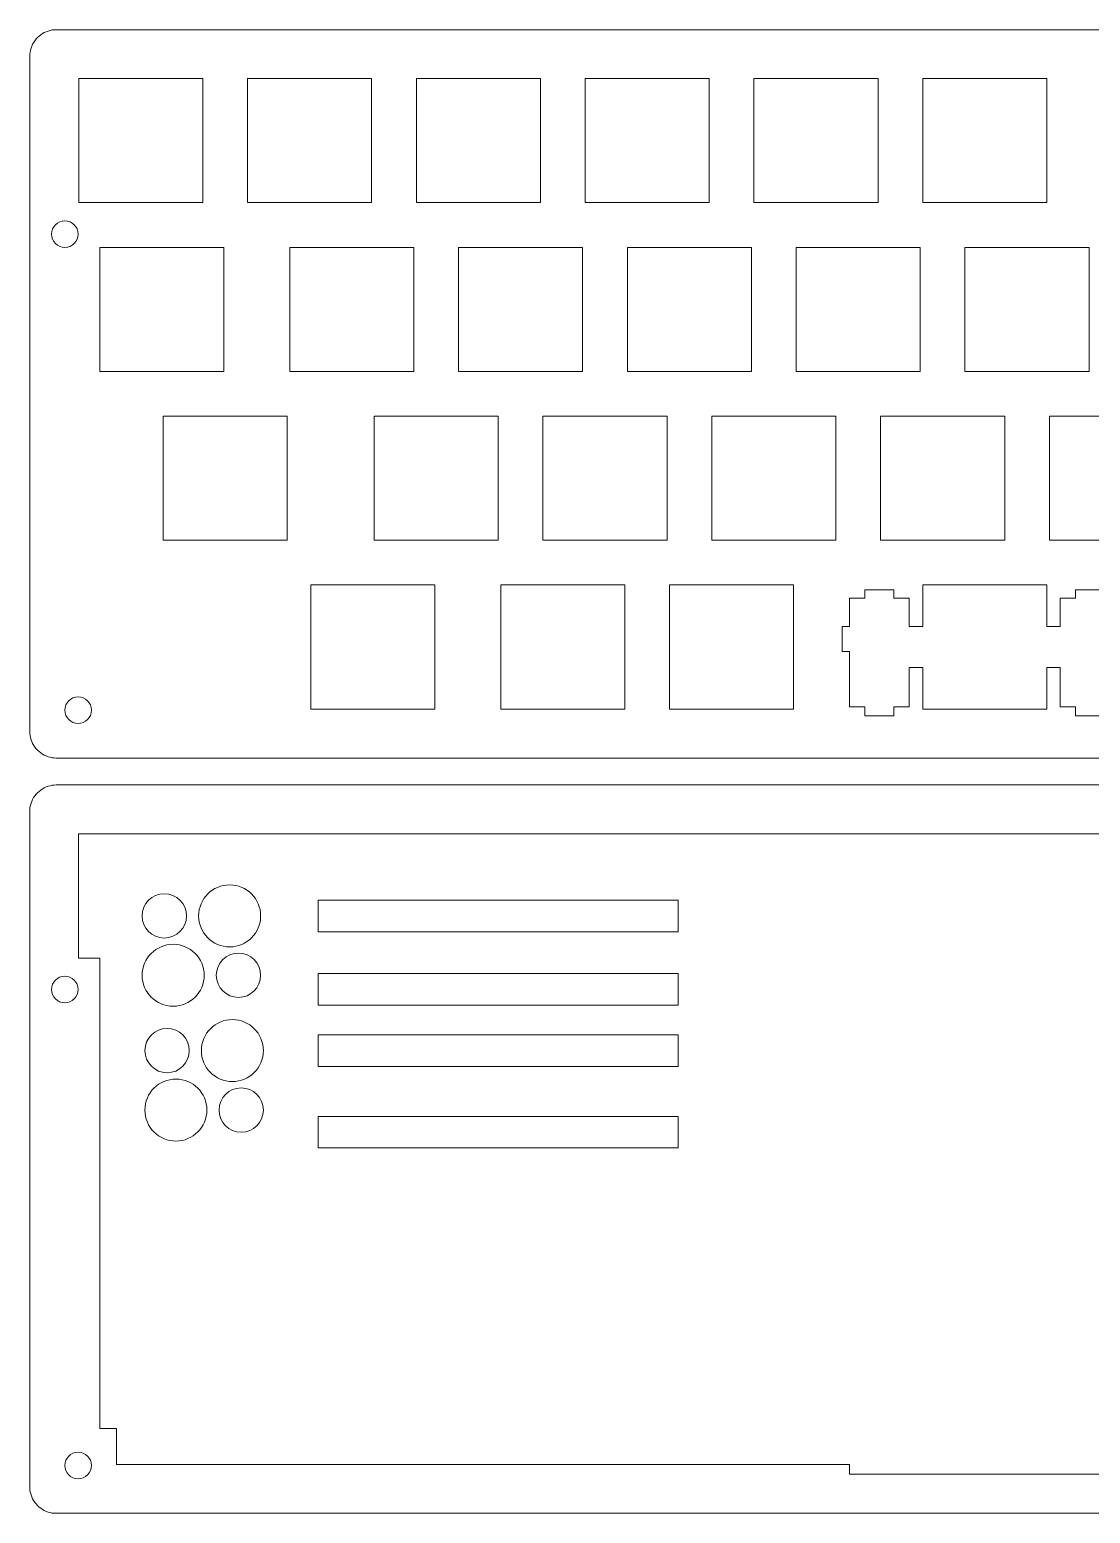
# Model space of a CAD drawing. Header units: inches. Extents: x 3 to 411, y -340 to -2.
# Drawn here: x 2.5 to 122.2, y -169.1 to -1.7 of the extents above; entities that cross this region are included whole.
import ezdxf

# ---------------------------------------------------------------- set-up
doc = ezdxf.new("R2010")
doc.units = ezdxf.units.IN
doc.header["$MEASUREMENT"] = 0
doc.layers.add('Layer 1', color=7, linetype='Continuous')

# ---------------------------------------------------------------- blocks, each defined once
blk = doc.blocks.new('block 127')
at = {"layer": 'Layer 1', "color": 4, "lineweight": 9, "true_color": 0x00ffff}
blk.add_lwpolyline([(238.88, -83.89), (5.51, -83.89)], dxfattribs=at)
blk = doc.blocks.new('block 128')
at = {"layer": 'Layer 1', "color": 4, "lineweight": 9, "true_color": 0x00ffff}
blk.add_lwpolyline([(5.51, -83.89), (5.28, -83.88)], dxfattribs=at)
blk = doc.blocks.new('block 129')
at = {"layer": 'Layer 1', "color": 4, "lineweight": 9, "true_color": 0x00ffff}
blk.add_lwpolyline([(5.28, -83.88), (5.04, -83.85)], dxfattribs=at)
blk = doc.blocks.new('block 130')
at = {"layer": 'Layer 1', "color": 4, "lineweight": 9, "true_color": 0x00ffff}
blk.add_lwpolyline([(5.04, -83.85), (4.81, -83.81)], dxfattribs=at)
blk = doc.blocks.new('block 131')
at = {"layer": 'Layer 1', "color": 4, "lineweight": 9, "true_color": 0x00ffff}
blk.add_lwpolyline([(4.81, -83.81), (4.59, -83.74)], dxfattribs=at)
blk = doc.blocks.new('block 132')
at = {"layer": 'Layer 1', "color": 4, "lineweight": 9, "true_color": 0x00ffff}
blk.add_lwpolyline([(4.59, -83.74), (4.37, -83.66)], dxfattribs=at)
blk = doc.blocks.new('block 133')
at = {"layer": 'Layer 1', "color": 4, "lineweight": 9, "true_color": 0x00ffff}
blk.add_lwpolyline([(4.37, -83.66), (4.15, -83.56)], dxfattribs=at)
blk = doc.blocks.new('block 134')
at = {"layer": 'Layer 1', "color": 4, "lineweight": 9, "true_color": 0x00ffff}
blk.add_lwpolyline([(4.15, -83.56), (3.95, -83.45)], dxfattribs=at)
blk = doc.blocks.new('block 135')
at = {"layer": 'Layer 1', "color": 4, "lineweight": 9, "true_color": 0x00ffff}
blk.add_lwpolyline([(3.95, -83.45), (3.75, -83.32)], dxfattribs=at)
blk = doc.blocks.new('block 136')
at = {"layer": 'Layer 1', "color": 4, "lineweight": 9, "true_color": 0x00ffff}
blk.add_lwpolyline([(3.75, -83.32), (3.56, -83.17)], dxfattribs=at)
blk = doc.blocks.new('block 137')
at = {"layer": 'Layer 1', "color": 4, "lineweight": 9, "true_color": 0x00ffff}
blk.add_lwpolyline([(3.56, -83.17), (3.39, -83.01)], dxfattribs=at)
blk = doc.blocks.new('block 138')
at = {"layer": 'Layer 1', "color": 4, "lineweight": 9, "true_color": 0x00ffff}
blk.add_lwpolyline([(3.39, -83.01), (3.23, -82.84)], dxfattribs=at)
blk = doc.blocks.new('block 139')
at = {"layer": 'Layer 1', "color": 4, "lineweight": 9, "true_color": 0x00ffff}
blk.add_lwpolyline([(3.23, -82.84), (3.09, -82.65)], dxfattribs=at)
blk = doc.blocks.new('block 140')
at = {"layer": 'Layer 1', "color": 4, "lineweight": 9, "true_color": 0x00ffff}
blk.add_lwpolyline([(3.09, -82.65), (2.96, -82.46)], dxfattribs=at)
blk = doc.blocks.new('block 141')
at = {"layer": 'Layer 1', "color": 4, "lineweight": 9, "true_color": 0x00ffff}
blk.add_lwpolyline([(2.96, -82.46), (2.84, -82.25)], dxfattribs=at)
blk = doc.blocks.new('block 142')
at = {"layer": 'Layer 1', "color": 4, "lineweight": 9, "true_color": 0x00ffff}
blk.add_lwpolyline([(2.84, -82.25), (2.74, -82.04)], dxfattribs=at)
blk = doc.blocks.new('block 143')
at = {"layer": 'Layer 1', "color": 4, "lineweight": 9, "true_color": 0x00ffff}
blk.add_lwpolyline([(2.74, -82.04), (2.66, -81.82)], dxfattribs=at)
blk = doc.blocks.new('block 144')
at = {"layer": 'Layer 1', "color": 4, "lineweight": 9, "true_color": 0x00ffff}
blk.add_lwpolyline([(2.66, -81.82), (2.6, -81.59)], dxfattribs=at)
blk = doc.blocks.new('block 145')
at = {"layer": 'Layer 1', "color": 4, "lineweight": 9, "true_color": 0x00ffff}
blk.add_lwpolyline([(2.6, -81.59), (2.55, -81.36)], dxfattribs=at)
blk = doc.blocks.new('block 146')
at = {"layer": 'Layer 1', "color": 4, "lineweight": 9, "true_color": 0x00ffff}
blk.add_lwpolyline([(2.55, -81.36), (2.52, -81.12)], dxfattribs=at)
blk = doc.blocks.new('block 147')
at = {"layer": 'Layer 1', "color": 4, "lineweight": 9, "true_color": 0x00ffff}
blk.add_lwpolyline([(2.52, -81.12), (2.51, -80.89)], dxfattribs=at)
blk = doc.blocks.new('block 148')
at = {"layer": 'Layer 1', "color": 4, "lineweight": 9, "true_color": 0x00ffff}
blk.add_lwpolyline([(2.51, -80.89), (2.51, -4.69)], dxfattribs=at)
blk = doc.blocks.new('block 149')
at = {"layer": 'Layer 1', "color": 4, "lineweight": 9, "true_color": 0x00ffff}
blk.add_lwpolyline([(2.51, -4.69), (2.52, -4.45)], dxfattribs=at)
blk = doc.blocks.new('block 150')
at = {"layer": 'Layer 1', "color": 4, "lineweight": 9, "true_color": 0x00ffff}
blk.add_lwpolyline([(2.52, -4.45), (2.55, -4.22)], dxfattribs=at)
blk = doc.blocks.new('block 151')
at = {"layer": 'Layer 1', "color": 4, "lineweight": 9, "true_color": 0x00ffff}
blk.add_lwpolyline([(2.55, -4.22), (2.6, -3.99)], dxfattribs=at)
blk = doc.blocks.new('block 152')
at = {"layer": 'Layer 1', "color": 4, "lineweight": 9, "true_color": 0x00ffff}
blk.add_lwpolyline([(2.6, -3.99), (2.66, -3.76)], dxfattribs=at)
blk = doc.blocks.new('block 153')
at = {"layer": 'Layer 1', "color": 4, "lineweight": 9, "true_color": 0x00ffff}
blk.add_lwpolyline([(2.66, -3.76), (2.74, -3.54)], dxfattribs=at)
blk = doc.blocks.new('block 154')
at = {"layer": 'Layer 1', "color": 4, "lineweight": 9, "true_color": 0x00ffff}
blk.add_lwpolyline([(2.74, -3.54), (2.84, -3.33)], dxfattribs=at)
blk = doc.blocks.new('block 155')
at = {"layer": 'Layer 1', "color": 4, "lineweight": 9, "true_color": 0x00ffff}
blk.add_lwpolyline([(2.84, -3.33), (2.96, -3.12)], dxfattribs=at)
blk = doc.blocks.new('block 156')
at = {"layer": 'Layer 1', "color": 4, "lineweight": 9, "true_color": 0x00ffff}
blk.add_lwpolyline([(2.96, -3.12), (3.09, -2.93)], dxfattribs=at)
blk = doc.blocks.new('block 157')
at = {"layer": 'Layer 1', "color": 4, "lineweight": 9, "true_color": 0x00ffff}
blk.add_lwpolyline([(3.09, -2.93), (3.23, -2.74)], dxfattribs=at)
blk = doc.blocks.new('block 158')
at = {"layer": 'Layer 1', "color": 4, "lineweight": 9, "true_color": 0x00ffff}
blk.add_lwpolyline([(3.23, -2.74), (3.39, -2.57)], dxfattribs=at)
blk = doc.blocks.new('block 159')
at = {"layer": 'Layer 1', "color": 4, "lineweight": 9, "true_color": 0x00ffff}
blk.add_lwpolyline([(3.39, -2.57), (3.56, -2.41)], dxfattribs=at)
blk = doc.blocks.new('block 160')
at = {"layer": 'Layer 1', "color": 4, "lineweight": 9, "true_color": 0x00ffff}
blk.add_lwpolyline([(3.56, -2.41), (3.75, -2.26)], dxfattribs=at)
blk = doc.blocks.new('block 161')
at = {"layer": 'Layer 1', "color": 4, "lineweight": 9, "true_color": 0x00ffff}
blk.add_lwpolyline([(3.75, -2.26), (3.95, -2.13)], dxfattribs=at)
blk = doc.blocks.new('block 162')
at = {"layer": 'Layer 1', "color": 4, "lineweight": 9, "true_color": 0x00ffff}
blk.add_lwpolyline([(3.95, -2.13), (4.15, -2.01)], dxfattribs=at)
blk = doc.blocks.new('block 163')
at = {"layer": 'Layer 1', "color": 4, "lineweight": 9, "true_color": 0x00ffff}
blk.add_lwpolyline([(4.15, -2.01), (4.37, -1.92)], dxfattribs=at)
blk = doc.blocks.new('block 164')
at = {"layer": 'Layer 1', "color": 4, "lineweight": 9, "true_color": 0x00ffff}
blk.add_lwpolyline([(4.37, -1.92), (4.59, -1.84)], dxfattribs=at)
blk = doc.blocks.new('block 165')
at = {"layer": 'Layer 1', "color": 4, "lineweight": 9, "true_color": 0x00ffff}
blk.add_lwpolyline([(4.59, -1.84), (4.81, -1.77)], dxfattribs=at)
blk = doc.blocks.new('block 166')
at = {"layer": 'Layer 1', "color": 4, "lineweight": 9, "true_color": 0x00ffff}
blk.add_lwpolyline([(4.81, -1.77), (5.04, -1.72)], dxfattribs=at)
blk = doc.blocks.new('block 167')
at = {"layer": 'Layer 1', "color": 4, "lineweight": 9, "true_color": 0x00ffff}
blk.add_lwpolyline([(5.04, -1.72), (5.28, -1.7)], dxfattribs=at)
blk = doc.blocks.new('block 168')
at = {"layer": 'Layer 1', "color": 4, "lineweight": 9, "true_color": 0x00ffff}
blk.add_lwpolyline([(5.28, -1.7), (5.51, -1.69)], dxfattribs=at)
blk = doc.blocks.new('block 169')
at = {"layer": 'Layer 1', "color": 4, "lineweight": 9, "true_color": 0x00ffff}
blk.add_lwpolyline([(5.51, -1.69), (238.88, -1.69)], dxfattribs=at)
blk = doc.blocks.new('block 170')
at = {"layer": 'Layer 1', "color": 5, "lineweight": 9, "true_color": 0x0000ff}
blk.add_lwpolyline([(103.29, -64.36), (103.29, -69.06)], dxfattribs=at)
blk = doc.blocks.new('block 171')
at = {"layer": 'Layer 1', "color": 5, "lineweight": 9, "true_color": 0x0000ff}
blk.add_lwpolyline([(103.29, -69.06), (101.76, -69.06)], dxfattribs=at)
blk = doc.blocks.new('block 172')
at = {"layer": 'Layer 1', "color": 5, "lineweight": 9, "true_color": 0x0000ff}
blk.add_lwpolyline([(101.76, -69.06), (101.76, -65.83)], dxfattribs=at)
blk = doc.blocks.new('block 173')
at = {"layer": 'Layer 1', "color": 5, "lineweight": 9, "true_color": 0x0000ff}
blk.add_lwpolyline([(101.76, -65.83), (100.04, -65.83)], dxfattribs=at)
blk = doc.blocks.new('block 174')
at = {"layer": 'Layer 1', "color": 5, "lineweight": 9, "true_color": 0x0000ff}
blk.add_lwpolyline([(100.04, -65.83), (100.04, -64.91)], dxfattribs=at)
blk = doc.blocks.new('block 175')
at = {"layer": 'Layer 1', "color": 5, "lineweight": 9, "true_color": 0x0000ff}
blk.add_lwpolyline([(100.04, -64.91), (96.74, -64.91)], dxfattribs=at)
blk = doc.blocks.new('block 176')
at = {"layer": 'Layer 1', "color": 5, "lineweight": 9, "true_color": 0x0000ff}
blk.add_lwpolyline([(96.74, -64.91), (96.74, -65.83)], dxfattribs=at)
blk = doc.blocks.new('block 177')
at = {"layer": 'Layer 1', "color": 5, "lineweight": 9, "true_color": 0x0000ff}
blk.add_lwpolyline([(96.74, -65.83), (95.01, -65.83)], dxfattribs=at)
blk = doc.blocks.new('block 178')
at = {"layer": 'Layer 1', "color": 5, "lineweight": 9, "true_color": 0x0000ff}
blk.add_lwpolyline([(95.01, -65.83), (95.01, -69.06)], dxfattribs=at)
blk = doc.blocks.new('block 179')
at = {"layer": 'Layer 1', "color": 5, "lineweight": 9, "true_color": 0x0000ff}
blk.add_lwpolyline([(95.01, -69.06), (94.19, -69.06)], dxfattribs=at)
blk = doc.blocks.new('block 180')
at = {"layer": 'Layer 1', "color": 5, "lineweight": 9, "true_color": 0x0000ff}
blk.add_lwpolyline([(94.19, -69.06), (94.19, -71.86)], dxfattribs=at)
blk = doc.blocks.new('block 181')
at = {"layer": 'Layer 1', "color": 5, "lineweight": 9, "true_color": 0x0000ff}
blk.add_lwpolyline([(94.19, -71.86), (95.01, -71.86)], dxfattribs=at)
blk = doc.blocks.new('block 182')
at = {"layer": 'Layer 1', "color": 5, "lineweight": 9, "true_color": 0x0000ff}
blk.add_lwpolyline([(95.01, -71.86), (95.01, -78.13)], dxfattribs=at)
blk = doc.blocks.new('block 183')
at = {"layer": 'Layer 1', "color": 5, "lineweight": 9, "true_color": 0x0000ff}
blk.add_lwpolyline([(95.01, -78.13), (96.74, -78.13)], dxfattribs=at)
blk = doc.blocks.new('block 184')
at = {"layer": 'Layer 1', "color": 5, "lineweight": 9, "true_color": 0x0000ff}
blk.add_lwpolyline([(96.74, -78.13), (96.74, -79.11)], dxfattribs=at)
blk = doc.blocks.new('block 185')
at = {"layer": 'Layer 1', "color": 5, "lineweight": 9, "true_color": 0x0000ff}
blk.add_lwpolyline([(96.74, -79.11), (100.04, -79.11)], dxfattribs=at)
blk = doc.blocks.new('block 186')
at = {"layer": 'Layer 1', "color": 5, "lineweight": 9, "true_color": 0x0000ff}
blk.add_lwpolyline([(100.04, -79.11), (100.04, -78.13)], dxfattribs=at)
blk = doc.blocks.new('block 187')
at = {"layer": 'Layer 1', "color": 5, "lineweight": 9, "true_color": 0x0000ff}
blk.add_lwpolyline([(100.04, -78.13), (101.76, -78.13)], dxfattribs=at)
blk = doc.blocks.new('block 188')
at = {"layer": 'Layer 1', "color": 5, "lineweight": 9, "true_color": 0x0000ff}
blk.add_lwpolyline([(101.76, -78.13), (101.76, -73.66)], dxfattribs=at)
blk = doc.blocks.new('block 189')
at = {"layer": 'Layer 1', "color": 5, "lineweight": 9, "true_color": 0x0000ff}
blk.add_lwpolyline([(101.76, -73.66), (103.29, -73.66)], dxfattribs=at)
blk = doc.blocks.new('block 190')
at = {"layer": 'Layer 1', "color": 5, "lineweight": 9, "true_color": 0x0000ff}
blk.add_lwpolyline([(103.29, -73.66), (103.29, -78.36)], dxfattribs=at)
blk = doc.blocks.new('block 191')
at = {"layer": 'Layer 1', "color": 5, "lineweight": 9, "true_color": 0x0000ff}
blk.add_lwpolyline([(103.29, -78.36), (117.29, -78.36)], dxfattribs=at)
blk = doc.blocks.new('block 192')
at = {"layer": 'Layer 1', "color": 5, "lineweight": 9, "true_color": 0x0000ff}
blk.add_lwpolyline([(117.29, -78.36), (117.29, -73.66)], dxfattribs=at)
blk = doc.blocks.new('block 193')
at = {"layer": 'Layer 1', "color": 5, "lineweight": 9, "true_color": 0x0000ff}
blk.add_lwpolyline([(117.29, -73.66), (118.81, -73.66)], dxfattribs=at)
blk = doc.blocks.new('block 194')
at = {"layer": 'Layer 1', "color": 5, "lineweight": 9, "true_color": 0x0000ff}
blk.add_lwpolyline([(118.81, -73.66), (118.81, -78.13)], dxfattribs=at)
blk = doc.blocks.new('block 195')
at = {"layer": 'Layer 1', "color": 5, "lineweight": 9, "true_color": 0x0000ff}
blk.add_lwpolyline([(118.81, -78.13), (120.54, -78.13)], dxfattribs=at)
blk = doc.blocks.new('block 196')
at = {"layer": 'Layer 1', "color": 5, "lineweight": 9, "true_color": 0x0000ff}
blk.add_lwpolyline([(120.54, -78.13), (120.54, -79.11)], dxfattribs=at)
blk = doc.blocks.new('block 197')
at = {"layer": 'Layer 1', "color": 5, "lineweight": 9, "true_color": 0x0000ff}
blk.add_lwpolyline([(120.54, -79.11), (123.84, -79.11)], dxfattribs=at)
blk = doc.blocks.new('block 207')
at = {"layer": 'Layer 1', "color": 5, "lineweight": 9, "true_color": 0x0000ff}
blk.add_lwpolyline([(123.84, -64.91), (120.54, -64.91)], dxfattribs=at)
blk = doc.blocks.new('block 208')
at = {"layer": 'Layer 1', "color": 5, "lineweight": 9, "true_color": 0x0000ff}
blk.add_lwpolyline([(120.54, -64.91), (120.54, -65.83)], dxfattribs=at)
blk = doc.blocks.new('block 209')
at = {"layer": 'Layer 1', "color": 5, "lineweight": 9, "true_color": 0x0000ff}
blk.add_lwpolyline([(120.54, -65.83), (118.81, -65.83)], dxfattribs=at)
blk = doc.blocks.new('block 210')
at = {"layer": 'Layer 1', "color": 5, "lineweight": 9, "true_color": 0x0000ff}
blk.add_lwpolyline([(118.81, -65.83), (118.81, -69.06)], dxfattribs=at)
blk = doc.blocks.new('block 211')
at = {"layer": 'Layer 1', "color": 5, "lineweight": 9, "true_color": 0x0000ff}
blk.add_lwpolyline([(118.81, -69.06), (117.29, -69.06)], dxfattribs=at)
blk = doc.blocks.new('block 212')
at = {"layer": 'Layer 1', "color": 5, "lineweight": 9, "true_color": 0x0000ff}
blk.add_lwpolyline([(117.29, -69.06), (117.29, -64.36)], dxfattribs=at)
blk = doc.blocks.new('block 213')
at = {"layer": 'Layer 1', "color": 5, "lineweight": 9, "true_color": 0x0000ff}
blk.add_lwpolyline([(117.29, -64.36), (103.29, -64.36)], dxfattribs=at)
blk = doc.blocks.new('block 258')
at = {"layer": 'Layer 1', "color": 5, "lineweight": 9, "true_color": 0x0000ff}
blk.add_lwpolyline([(34.23, -64.36), (48.23, -64.36)], dxfattribs=at)
blk = doc.blocks.new('block 259')
at = {"layer": 'Layer 1', "color": 5, "lineweight": 9, "true_color": 0x0000ff}
blk.add_lwpolyline([(48.23, -64.36), (48.23, -78.36)], dxfattribs=at)
blk = doc.blocks.new('block 260')
at = {"layer": 'Layer 1', "color": 5, "lineweight": 9, "true_color": 0x0000ff}
blk.add_lwpolyline([(48.23, -78.36), (34.23, -78.36)], dxfattribs=at)
blk = doc.blocks.new('block 261')
at = {"layer": 'Layer 1', "color": 5, "lineweight": 9, "true_color": 0x0000ff}
blk.add_lwpolyline([(34.23, -78.36), (34.23, -64.36)], dxfattribs=at)
blk = doc.blocks.new('block 262')
at = {"layer": 'Layer 1', "color": 5, "lineweight": 9, "true_color": 0x0000ff}
blk.add_lwpolyline([(55.66, -64.36), (69.66, -64.36)], dxfattribs=at)
blk = doc.blocks.new('block 263')
at = {"layer": 'Layer 1', "color": 5, "lineweight": 9, "true_color": 0x0000ff}
blk.add_lwpolyline([(69.66, -64.36), (69.66, -78.36)], dxfattribs=at)
blk = doc.blocks.new('block 264')
at = {"layer": 'Layer 1', "color": 5, "lineweight": 9, "true_color": 0x0000ff}
blk.add_lwpolyline([(69.66, -78.36), (55.66, -78.36)], dxfattribs=at)
blk = doc.blocks.new('block 265')
at = {"layer": 'Layer 1', "color": 5, "lineweight": 9, "true_color": 0x0000ff}
blk.add_lwpolyline([(55.66, -78.36), (55.66, -64.36)], dxfattribs=at)
blk = doc.blocks.new('block 266')
at = {"layer": 'Layer 1', "color": 5, "lineweight": 9, "true_color": 0x0000ff}
blk.add_lwpolyline([(74.71, -64.36), (88.71, -64.36)], dxfattribs=at)
blk = doc.blocks.new('block 267')
at = {"layer": 'Layer 1', "color": 5, "lineweight": 9, "true_color": 0x0000ff}
blk.add_lwpolyline([(88.71, -64.36), (88.71, -78.36)], dxfattribs=at)
blk = doc.blocks.new('block 268')
at = {"layer": 'Layer 1', "color": 5, "lineweight": 9, "true_color": 0x0000ff}
blk.add_lwpolyline([(88.71, -78.36), (74.71, -78.36)], dxfattribs=at)
blk = doc.blocks.new('block 269')
at = {"layer": 'Layer 1', "color": 5, "lineweight": 9, "true_color": 0x0000ff}
blk.add_lwpolyline([(74.71, -78.36), (74.71, -64.36)], dxfattribs=at)
blk = doc.blocks.new('block 278')
at = {"layer": 'Layer 1', "color": 5, "lineweight": 9, "true_color": 0x0000ff}
blk.add_lwpolyline([(17.56, -45.31), (31.56, -45.31)], dxfattribs=at)
blk = doc.blocks.new('block 279')
at = {"layer": 'Layer 1', "color": 5, "lineweight": 9, "true_color": 0x0000ff}
blk.add_lwpolyline([(31.56, -45.31), (31.56, -59.31)], dxfattribs=at)
blk = doc.blocks.new('block 280')
at = {"layer": 'Layer 1', "color": 5, "lineweight": 9, "true_color": 0x0000ff}
blk.add_lwpolyline([(31.56, -59.31), (17.56, -59.31)], dxfattribs=at)
blk = doc.blocks.new('block 281')
at = {"layer": 'Layer 1', "color": 5, "lineweight": 9, "true_color": 0x0000ff}
blk.add_lwpolyline([(17.56, -59.31), (17.56, -45.31)], dxfattribs=at)
blk = doc.blocks.new('block 282')
at = {"layer": 'Layer 1', "color": 5, "lineweight": 9, "true_color": 0x0000ff}
blk.add_lwpolyline([(41.38, -45.31), (55.38, -45.31)], dxfattribs=at)
blk = doc.blocks.new('block 283')
at = {"layer": 'Layer 1', "color": 5, "lineweight": 9, "true_color": 0x0000ff}
blk.add_lwpolyline([(55.38, -45.31), (55.38, -59.31)], dxfattribs=at)
blk = doc.blocks.new('block 284')
at = {"layer": 'Layer 1', "color": 5, "lineweight": 9, "true_color": 0x0000ff}
blk.add_lwpolyline([(55.38, -59.31), (41.38, -59.31)], dxfattribs=at)
blk = doc.blocks.new('block 285')
at = {"layer": 'Layer 1', "color": 5, "lineweight": 9, "true_color": 0x0000ff}
blk.add_lwpolyline([(41.38, -59.31), (41.38, -45.31)], dxfattribs=at)
blk = doc.blocks.new('block 286')
at = {"layer": 'Layer 1', "color": 5, "lineweight": 9, "true_color": 0x0000ff}
blk.add_lwpolyline([(60.43, -45.31), (74.43, -45.31)], dxfattribs=at)
blk = doc.blocks.new('block 287')
at = {"layer": 'Layer 1', "color": 5, "lineweight": 9, "true_color": 0x0000ff}
blk.add_lwpolyline([(74.43, -45.31), (74.43, -59.31)], dxfattribs=at)
blk = doc.blocks.new('block 288')
at = {"layer": 'Layer 1', "color": 5, "lineweight": 9, "true_color": 0x0000ff}
blk.add_lwpolyline([(74.43, -59.31), (60.43, -59.31)], dxfattribs=at)
blk = doc.blocks.new('block 289')
at = {"layer": 'Layer 1', "color": 5, "lineweight": 9, "true_color": 0x0000ff}
blk.add_lwpolyline([(60.43, -59.31), (60.43, -45.31)], dxfattribs=at)
blk = doc.blocks.new('block 290')
at = {"layer": 'Layer 1', "color": 5, "lineweight": 9, "true_color": 0x0000ff}
blk.add_lwpolyline([(79.48, -45.31), (93.48, -45.31)], dxfattribs=at)
blk = doc.blocks.new('block 291')
at = {"layer": 'Layer 1', "color": 5, "lineweight": 9, "true_color": 0x0000ff}
blk.add_lwpolyline([(93.48, -45.31), (93.48, -59.31)], dxfattribs=at)
blk = doc.blocks.new('block 292')
at = {"layer": 'Layer 1', "color": 5, "lineweight": 9, "true_color": 0x0000ff}
blk.add_lwpolyline([(93.48, -59.31), (79.48, -59.31)], dxfattribs=at)
blk = doc.blocks.new('block 293')
at = {"layer": 'Layer 1', "color": 5, "lineweight": 9, "true_color": 0x0000ff}
blk.add_lwpolyline([(79.48, -59.31), (79.48, -45.31)], dxfattribs=at)
blk = doc.blocks.new('block 294')
at = {"layer": 'Layer 1', "color": 5, "lineweight": 9, "true_color": 0x0000ff}
blk.add_lwpolyline([(98.53, -45.31), (112.53, -45.31)], dxfattribs=at)
blk = doc.blocks.new('block 295')
at = {"layer": 'Layer 1', "color": 5, "lineweight": 9, "true_color": 0x0000ff}
blk.add_lwpolyline([(112.53, -45.31), (112.53, -59.31)], dxfattribs=at)
blk = doc.blocks.new('block 296')
at = {"layer": 'Layer 1', "color": 5, "lineweight": 9, "true_color": 0x0000ff}
blk.add_lwpolyline([(112.53, -59.31), (98.53, -59.31)], dxfattribs=at)
blk = doc.blocks.new('block 297')
at = {"layer": 'Layer 1', "color": 5, "lineweight": 9, "true_color": 0x0000ff}
blk.add_lwpolyline([(98.53, -59.31), (98.53, -45.31)], dxfattribs=at)
blk = doc.blocks.new('block 298')
at = {"layer": 'Layer 1', "color": 5, "lineweight": 9, "true_color": 0x0000ff}
blk.add_lwpolyline([(117.58, -45.31), (131.58, -45.31)], dxfattribs=at)
blk = doc.blocks.new('block 300')
at = {"layer": 'Layer 1', "color": 5, "lineweight": 9, "true_color": 0x0000ff}
blk.add_lwpolyline([(131.58, -59.31), (117.58, -59.31)], dxfattribs=at)
blk = doc.blocks.new('block 301')
at = {"layer": 'Layer 1', "color": 5, "lineweight": 9, "true_color": 0x0000ff}
blk.add_lwpolyline([(117.58, -59.31), (117.58, -45.31)], dxfattribs=at)
blk = doc.blocks.new('block 322')
at = {"layer": 'Layer 1', "color": 5, "lineweight": 9, "true_color": 0x0000ff}
blk.add_lwpolyline([(10.42, -26.26), (24.42, -26.26)], dxfattribs=at)
blk = doc.blocks.new('block 323')
at = {"layer": 'Layer 1', "color": 5, "lineweight": 9, "true_color": 0x0000ff}
blk.add_lwpolyline([(24.42, -26.26), (24.42, -40.26)], dxfattribs=at)
blk = doc.blocks.new('block 324')
at = {"layer": 'Layer 1', "color": 5, "lineweight": 9, "true_color": 0x0000ff}
blk.add_lwpolyline([(24.42, -40.26), (10.42, -40.26)], dxfattribs=at)
blk = doc.blocks.new('block 325')
at = {"layer": 'Layer 1', "color": 5, "lineweight": 9, "true_color": 0x0000ff}
blk.add_lwpolyline([(10.42, -40.26), (10.42, -26.26)], dxfattribs=at)
blk = doc.blocks.new('block 326')
at = {"layer": 'Layer 1', "color": 5, "lineweight": 9, "true_color": 0x0000ff}
blk.add_lwpolyline([(31.85, -26.26), (45.85, -26.26)], dxfattribs=at)
blk = doc.blocks.new('block 327')
at = {"layer": 'Layer 1', "color": 5, "lineweight": 9, "true_color": 0x0000ff}
blk.add_lwpolyline([(45.85, -26.26), (45.85, -40.26)], dxfattribs=at)
blk = doc.blocks.new('block 328')
at = {"layer": 'Layer 1', "color": 5, "lineweight": 9, "true_color": 0x0000ff}
blk.add_lwpolyline([(45.85, -40.26), (31.85, -40.26)], dxfattribs=at)
blk = doc.blocks.new('block 329')
at = {"layer": 'Layer 1', "color": 5, "lineweight": 9, "true_color": 0x0000ff}
blk.add_lwpolyline([(31.85, -40.26), (31.85, -26.26)], dxfattribs=at)
blk = doc.blocks.new('block 330')
at = {"layer": 'Layer 1', "color": 5, "lineweight": 9, "true_color": 0x0000ff}
blk.add_lwpolyline([(50.9, -26.26), (64.9, -26.26)], dxfattribs=at)
blk = doc.blocks.new('block 331')
at = {"layer": 'Layer 1', "color": 5, "lineweight": 9, "true_color": 0x0000ff}
blk.add_lwpolyline([(64.9, -26.26), (64.9, -40.26)], dxfattribs=at)
blk = doc.blocks.new('block 332')
at = {"layer": 'Layer 1', "color": 5, "lineweight": 9, "true_color": 0x0000ff}
blk.add_lwpolyline([(64.9, -40.26), (50.9, -40.26)], dxfattribs=at)
blk = doc.blocks.new('block 333')
at = {"layer": 'Layer 1', "color": 5, "lineweight": 9, "true_color": 0x0000ff}
blk.add_lwpolyline([(50.9, -40.26), (50.9, -26.26)], dxfattribs=at)
blk = doc.blocks.new('block 334')
at = {"layer": 'Layer 1', "color": 5, "lineweight": 9, "true_color": 0x0000ff}
blk.add_lwpolyline([(69.95, -26.26), (83.95, -26.26)], dxfattribs=at)
blk = doc.blocks.new('block 335')
at = {"layer": 'Layer 1', "color": 5, "lineweight": 9, "true_color": 0x0000ff}
blk.add_lwpolyline([(83.95, -26.26), (83.95, -40.26)], dxfattribs=at)
blk = doc.blocks.new('block 336')
at = {"layer": 'Layer 1', "color": 5, "lineweight": 9, "true_color": 0x0000ff}
blk.add_lwpolyline([(83.95, -40.26), (69.95, -40.26)], dxfattribs=at)
blk = doc.blocks.new('block 337')
at = {"layer": 'Layer 1', "color": 5, "lineweight": 9, "true_color": 0x0000ff}
blk.add_lwpolyline([(69.95, -40.26), (69.95, -26.26)], dxfattribs=at)
blk = doc.blocks.new('block 338')
at = {"layer": 'Layer 1', "color": 5, "lineweight": 9, "true_color": 0x0000ff}
blk.add_lwpolyline([(89, -26.26), (103, -26.26)], dxfattribs=at)
blk = doc.blocks.new('block 339')
at = {"layer": 'Layer 1', "color": 5, "lineweight": 9, "true_color": 0x0000ff}
blk.add_lwpolyline([(103, -26.26), (103, -40.26)], dxfattribs=at)
blk = doc.blocks.new('block 340')
at = {"layer": 'Layer 1', "color": 5, "lineweight": 9, "true_color": 0x0000ff}
blk.add_lwpolyline([(103, -40.26), (89, -40.26)], dxfattribs=at)
blk = doc.blocks.new('block 341')
at = {"layer": 'Layer 1', "color": 5, "lineweight": 9, "true_color": 0x0000ff}
blk.add_lwpolyline([(89, -40.26), (89, -26.26)], dxfattribs=at)
blk = doc.blocks.new('block 342')
at = {"layer": 'Layer 1', "color": 5, "lineweight": 9, "true_color": 0x0000ff}
blk.add_lwpolyline([(108.05, -26.26), (122.05, -26.26)], dxfattribs=at)
blk = doc.blocks.new('block 343')
at = {"layer": 'Layer 1', "color": 5, "lineweight": 9, "true_color": 0x0000ff}
blk.add_lwpolyline([(122.05, -26.26), (122.05, -40.26)], dxfattribs=at)
blk = doc.blocks.new('block 344')
at = {"layer": 'Layer 1', "color": 5, "lineweight": 9, "true_color": 0x0000ff}
blk.add_lwpolyline([(122.05, -40.26), (108.05, -40.26)], dxfattribs=at)
blk = doc.blocks.new('block 345')
at = {"layer": 'Layer 1', "color": 5, "lineweight": 9, "true_color": 0x0000ff}
blk.add_lwpolyline([(108.05, -40.26), (108.05, -26.26)], dxfattribs=at)
blk = doc.blocks.new('block 370')
at = {"layer": 'Layer 1', "color": 5, "lineweight": 9, "true_color": 0x0000ff}
blk.add_lwpolyline([(8.04, -7.21), (22.04, -7.21)], dxfattribs=at)
blk = doc.blocks.new('block 371')
at = {"layer": 'Layer 1', "color": 5, "lineweight": 9, "true_color": 0x0000ff}
blk.add_lwpolyline([(22.04, -7.21), (22.04, -21.21)], dxfattribs=at)
blk = doc.blocks.new('block 372')
at = {"layer": 'Layer 1', "color": 5, "lineweight": 9, "true_color": 0x0000ff}
blk.add_lwpolyline([(22.04, -21.21), (8.04, -21.21)], dxfattribs=at)
blk = doc.blocks.new('block 373')
at = {"layer": 'Layer 1', "color": 5, "lineweight": 9, "true_color": 0x0000ff}
blk.add_lwpolyline([(8.04, -21.21), (8.04, -7.21)], dxfattribs=at)
blk = doc.blocks.new('block 374')
at = {"layer": 'Layer 1', "color": 5, "lineweight": 9, "true_color": 0x0000ff}
blk.add_lwpolyline([(27.09, -7.21), (41.09, -7.21)], dxfattribs=at)
blk = doc.blocks.new('block 375')
at = {"layer": 'Layer 1', "color": 5, "lineweight": 9, "true_color": 0x0000ff}
blk.add_lwpolyline([(41.09, -7.21), (41.09, -21.21)], dxfattribs=at)
blk = doc.blocks.new('block 376')
at = {"layer": 'Layer 1', "color": 5, "lineweight": 9, "true_color": 0x0000ff}
blk.add_lwpolyline([(41.09, -21.21), (27.09, -21.21)], dxfattribs=at)
blk = doc.blocks.new('block 377')
at = {"layer": 'Layer 1', "color": 5, "lineweight": 9, "true_color": 0x0000ff}
blk.add_lwpolyline([(27.09, -21.21), (27.09, -7.21)], dxfattribs=at)
blk = doc.blocks.new('block 378')
at = {"layer": 'Layer 1', "color": 5, "lineweight": 9, "true_color": 0x0000ff}
blk.add_lwpolyline([(46.14, -7.21), (60.14, -7.21)], dxfattribs=at)
blk = doc.blocks.new('block 379')
at = {"layer": 'Layer 1', "color": 5, "lineweight": 9, "true_color": 0x0000ff}
blk.add_lwpolyline([(60.14, -7.21), (60.14, -21.21)], dxfattribs=at)
blk = doc.blocks.new('block 380')
at = {"layer": 'Layer 1', "color": 5, "lineweight": 9, "true_color": 0x0000ff}
blk.add_lwpolyline([(60.14, -21.21), (46.14, -21.21)], dxfattribs=at)
blk = doc.blocks.new('block 381')
at = {"layer": 'Layer 1', "color": 5, "lineweight": 9, "true_color": 0x0000ff}
blk.add_lwpolyline([(46.14, -21.21), (46.14, -7.21)], dxfattribs=at)
blk = doc.blocks.new('block 382')
at = {"layer": 'Layer 1', "color": 5, "lineweight": 9, "true_color": 0x0000ff}
blk.add_lwpolyline([(65.19, -7.21), (79.19, -7.21)], dxfattribs=at)
blk = doc.blocks.new('block 383')
at = {"layer": 'Layer 1', "color": 5, "lineweight": 9, "true_color": 0x0000ff}
blk.add_lwpolyline([(79.19, -7.21), (79.19, -21.21)], dxfattribs=at)
blk = doc.blocks.new('block 384')
at = {"layer": 'Layer 1', "color": 5, "lineweight": 9, "true_color": 0x0000ff}
blk.add_lwpolyline([(79.19, -21.21), (65.19, -21.21)], dxfattribs=at)
blk = doc.blocks.new('block 385')
at = {"layer": 'Layer 1', "color": 5, "lineweight": 9, "true_color": 0x0000ff}
blk.add_lwpolyline([(65.19, -21.21), (65.19, -7.21)], dxfattribs=at)
blk = doc.blocks.new('block 386')
at = {"layer": 'Layer 1', "color": 5, "lineweight": 9, "true_color": 0x0000ff}
blk.add_lwpolyline([(84.24, -7.21), (98.24, -7.21)], dxfattribs=at)
blk = doc.blocks.new('block 387')
at = {"layer": 'Layer 1', "color": 5, "lineweight": 9, "true_color": 0x0000ff}
blk.add_lwpolyline([(98.24, -7.21), (98.24, -21.21)], dxfattribs=at)
blk = doc.blocks.new('block 388')
at = {"layer": 'Layer 1', "color": 5, "lineweight": 9, "true_color": 0x0000ff}
blk.add_lwpolyline([(98.24, -21.21), (84.24, -21.21)], dxfattribs=at)
blk = doc.blocks.new('block 389')
at = {"layer": 'Layer 1', "color": 5, "lineweight": 9, "true_color": 0x0000ff}
blk.add_lwpolyline([(84.24, -21.21), (84.24, -7.21)], dxfattribs=at)
blk = doc.blocks.new('block 390')
at = {"layer": 'Layer 1', "color": 5, "lineweight": 9, "true_color": 0x0000ff}
blk.add_lwpolyline([(103.29, -7.21), (117.29, -7.21)], dxfattribs=at)
blk = doc.blocks.new('block 391')
at = {"layer": 'Layer 1', "color": 5, "lineweight": 9, "true_color": 0x0000ff}
blk.add_lwpolyline([(117.29, -7.21), (117.29, -21.21)], dxfattribs=at)
blk = doc.blocks.new('block 392')
at = {"layer": 'Layer 1', "color": 5, "lineweight": 9, "true_color": 0x0000ff}
blk.add_lwpolyline([(117.29, -21.21), (103.29, -21.21)], dxfattribs=at)
blk = doc.blocks.new('block 393')
at = {"layer": 'Layer 1', "color": 5, "lineweight": 9, "true_color": 0x0000ff}
blk.add_lwpolyline([(103.29, -21.21), (103.29, -7.21)], dxfattribs=at)
blk = doc.blocks.new('block 459')
at = {"layer": 'Layer 1', "color": 4, "lineweight": 9, "true_color": 0x00ffff}
blk.add_lwpolyline([(238.87, -169.13), (5.51, -169.13)], dxfattribs=at)
blk = doc.blocks.new('block 460')
at = {"layer": 'Layer 1', "color": 4, "lineweight": 9, "true_color": 0x00ffff}
blk.add_lwpolyline([(5.51, -169.13), (5.27, -169.12)], dxfattribs=at)
blk = doc.blocks.new('block 461')
at = {"layer": 'Layer 1', "color": 4, "lineweight": 9, "true_color": 0x00ffff}
blk.add_lwpolyline([(5.27, -169.12), (5.04, -169.1)], dxfattribs=at)
blk = doc.blocks.new('block 462')
at = {"layer": 'Layer 1', "color": 4, "lineweight": 9, "true_color": 0x00ffff}
blk.add_lwpolyline([(5.04, -169.1), (4.81, -169.05)], dxfattribs=at)
blk = doc.blocks.new('block 463')
at = {"layer": 'Layer 1', "color": 4, "lineweight": 9, "true_color": 0x00ffff}
blk.add_lwpolyline([(4.81, -169.05), (4.58, -168.99)], dxfattribs=at)
blk = doc.blocks.new('block 464')
at = {"layer": 'Layer 1', "color": 4, "lineweight": 9, "true_color": 0x00ffff}
blk.add_lwpolyline([(4.58, -168.99), (4.36, -168.91)], dxfattribs=at)
blk = doc.blocks.new('block 465')
at = {"layer": 'Layer 1', "color": 4, "lineweight": 9, "true_color": 0x00ffff}
blk.add_lwpolyline([(4.36, -168.91), (4.15, -168.81)], dxfattribs=at)
blk = doc.blocks.new('block 466')
at = {"layer": 'Layer 1', "color": 4, "lineweight": 9, "true_color": 0x00ffff}
blk.add_lwpolyline([(4.15, -168.81), (3.94, -168.69)], dxfattribs=at)
blk = doc.blocks.new('block 467')
at = {"layer": 'Layer 1', "color": 4, "lineweight": 9, "true_color": 0x00ffff}
blk.add_lwpolyline([(3.94, -168.69), (3.75, -168.56)], dxfattribs=at)
blk = doc.blocks.new('block 468')
at = {"layer": 'Layer 1', "color": 4, "lineweight": 9, "true_color": 0x00ffff}
blk.add_lwpolyline([(3.75, -168.56), (3.56, -168.42)], dxfattribs=at)
blk = doc.blocks.new('block 469')
at = {"layer": 'Layer 1', "color": 4, "lineweight": 9, "true_color": 0x00ffff}
blk.add_lwpolyline([(3.56, -168.42), (3.39, -168.26)], dxfattribs=at)
blk = doc.blocks.new('block 470')
at = {"layer": 'Layer 1', "color": 4, "lineweight": 9, "true_color": 0x00ffff}
blk.add_lwpolyline([(3.39, -168.26), (3.23, -168.08)], dxfattribs=at)
blk = doc.blocks.new('block 471')
at = {"layer": 'Layer 1', "color": 4, "lineweight": 9, "true_color": 0x00ffff}
blk.add_lwpolyline([(3.23, -168.08), (3.08, -167.9)], dxfattribs=at)
blk = doc.blocks.new('block 472')
at = {"layer": 'Layer 1', "color": 4, "lineweight": 9, "true_color": 0x00ffff}
blk.add_lwpolyline([(3.08, -167.9), (2.95, -167.7)], dxfattribs=at)
blk = doc.blocks.new('block 473')
at = {"layer": 'Layer 1', "color": 4, "lineweight": 9, "true_color": 0x00ffff}
blk.add_lwpolyline([(2.95, -167.7), (2.83, -167.5)], dxfattribs=at)
blk = doc.blocks.new('block 474')
at = {"layer": 'Layer 1', "color": 4, "lineweight": 9, "true_color": 0x00ffff}
blk.add_lwpolyline([(2.83, -167.5), (2.74, -167.28)], dxfattribs=at)
blk = doc.blocks.new('block 475')
at = {"layer": 'Layer 1', "color": 4, "lineweight": 9, "true_color": 0x00ffff}
blk.add_lwpolyline([(2.74, -167.28), (2.66, -167.06)], dxfattribs=at)
blk = doc.blocks.new('block 476')
at = {"layer": 'Layer 1', "color": 4, "lineweight": 9, "true_color": 0x00ffff}
blk.add_lwpolyline([(2.66, -167.06), (2.59, -166.83)], dxfattribs=at)
blk = doc.blocks.new('block 477')
at = {"layer": 'Layer 1', "color": 4, "lineweight": 9, "true_color": 0x00ffff}
blk.add_lwpolyline([(2.59, -166.83), (2.54, -166.6)], dxfattribs=at)
blk = doc.blocks.new('block 478')
at = {"layer": 'Layer 1', "color": 4, "lineweight": 9, "true_color": 0x00ffff}
blk.add_lwpolyline([(2.54, -166.6), (2.52, -166.37)], dxfattribs=at)
blk = doc.blocks.new('block 479')
at = {"layer": 'Layer 1', "color": 4, "lineweight": 9, "true_color": 0x00ffff}
blk.add_lwpolyline([(2.52, -166.37), (2.51, -166.13)], dxfattribs=at)
blk = doc.blocks.new('block 480')
at = {"layer": 'Layer 1', "color": 4, "lineweight": 9, "true_color": 0x00ffff}
blk.add_lwpolyline([(2.51, -166.13), (2.51, -89.93)], dxfattribs=at)
blk = doc.blocks.new('block 481')
at = {"layer": 'Layer 1', "color": 4, "lineweight": 9, "true_color": 0x00ffff}
blk.add_lwpolyline([(2.51, -89.93), (2.52, -89.7)], dxfattribs=at)
blk = doc.blocks.new('block 482')
at = {"layer": 'Layer 1', "color": 4, "lineweight": 9, "true_color": 0x00ffff}
blk.add_lwpolyline([(2.52, -89.7), (2.54, -89.46)], dxfattribs=at)
blk = doc.blocks.new('block 483')
at = {"layer": 'Layer 1', "color": 4, "lineweight": 9, "true_color": 0x00ffff}
blk.add_lwpolyline([(2.54, -89.46), (2.59, -89.23)], dxfattribs=at)
blk = doc.blocks.new('block 484')
at = {"layer": 'Layer 1', "color": 4, "lineweight": 9, "true_color": 0x00ffff}
blk.add_lwpolyline([(2.59, -89.23), (2.66, -89)], dxfattribs=at)
blk = doc.blocks.new('block 485')
at = {"layer": 'Layer 1', "color": 4, "lineweight": 9, "true_color": 0x00ffff}
blk.add_lwpolyline([(2.66, -89), (2.74, -88.78)], dxfattribs=at)
blk = doc.blocks.new('block 486')
at = {"layer": 'Layer 1', "color": 4, "lineweight": 9, "true_color": 0x00ffff}
blk.add_lwpolyline([(2.74, -88.78), (2.83, -88.57)], dxfattribs=at)
blk = doc.blocks.new('block 487')
at = {"layer": 'Layer 1', "color": 4, "lineweight": 9, "true_color": 0x00ffff}
blk.add_lwpolyline([(2.83, -88.57), (2.95, -88.36)], dxfattribs=at)
blk = doc.blocks.new('block 488')
at = {"layer": 'Layer 1', "color": 4, "lineweight": 9, "true_color": 0x00ffff}
blk.add_lwpolyline([(2.95, -88.36), (3.08, -88.17)], dxfattribs=at)
blk = doc.blocks.new('block 489')
at = {"layer": 'Layer 1', "color": 4, "lineweight": 9, "true_color": 0x00ffff}
blk.add_lwpolyline([(3.08, -88.17), (3.23, -87.98)], dxfattribs=at)
blk = doc.blocks.new('block 490')
at = {"layer": 'Layer 1', "color": 4, "lineweight": 9, "true_color": 0x00ffff}
blk.add_lwpolyline([(3.23, -87.98), (3.39, -87.81)], dxfattribs=at)
blk = doc.blocks.new('block 491')
at = {"layer": 'Layer 1', "color": 4, "lineweight": 9, "true_color": 0x00ffff}
blk.add_lwpolyline([(3.39, -87.81), (3.56, -87.65)], dxfattribs=at)
blk = doc.blocks.new('block 492')
at = {"layer": 'Layer 1', "color": 4, "lineweight": 9, "true_color": 0x00ffff}
blk.add_lwpolyline([(3.56, -87.65), (3.75, -87.51)], dxfattribs=at)
blk = doc.blocks.new('block 493')
at = {"layer": 'Layer 1', "color": 4, "lineweight": 9, "true_color": 0x00ffff}
blk.add_lwpolyline([(3.75, -87.51), (3.94, -87.38)], dxfattribs=at)
blk = doc.blocks.new('block 494')
at = {"layer": 'Layer 1', "color": 4, "lineweight": 9, "true_color": 0x00ffff}
blk.add_lwpolyline([(3.94, -87.38), (4.15, -87.26)], dxfattribs=at)
blk = doc.blocks.new('block 495')
at = {"layer": 'Layer 1', "color": 4, "lineweight": 9, "true_color": 0x00ffff}
blk.add_lwpolyline([(4.15, -87.26), (4.36, -87.16)], dxfattribs=at)
blk = doc.blocks.new('block 496')
at = {"layer": 'Layer 1', "color": 4, "lineweight": 9, "true_color": 0x00ffff}
blk.add_lwpolyline([(4.36, -87.16), (4.58, -87.08)], dxfattribs=at)
blk = doc.blocks.new('block 497')
at = {"layer": 'Layer 1', "color": 4, "lineweight": 9, "true_color": 0x00ffff}
blk.add_lwpolyline([(4.58, -87.08), (4.81, -87.01)], dxfattribs=at)
blk = doc.blocks.new('block 498')
at = {"layer": 'Layer 1', "color": 4, "lineweight": 9, "true_color": 0x00ffff}
blk.add_lwpolyline([(4.81, -87.01), (5.04, -86.97)], dxfattribs=at)
blk = doc.blocks.new('block 499')
at = {"layer": 'Layer 1', "color": 4, "lineweight": 9, "true_color": 0x00ffff}
blk.add_lwpolyline([(5.04, -86.97), (5.27, -86.94)], dxfattribs=at)
blk = doc.blocks.new('block 500')
at = {"layer": 'Layer 1', "color": 4, "lineweight": 9, "true_color": 0x00ffff}
blk.add_lwpolyline([(5.27, -86.94), (5.51, -86.93)], dxfattribs=at)
blk = doc.blocks.new('block 501')
at = {"layer": 'Layer 1', "color": 4, "lineweight": 9, "true_color": 0x00ffff}
for points in [[(5.51, -86.93), (212.11, -86.93)], [(220.39, -86.93), (238.87, -86.93)]]:
    blk.add_lwpolyline(points, dxfattribs=at)
blk = doc.blocks.new('block 502')
at = {"layer": 'Layer 1', "color": 4, "lineweight": 9, "true_color": 0x00ffff}
blk.add_lwpolyline([(95.01, -164.71), (125.91, -164.71)], dxfattribs=at)
blk = doc.blocks.new('block 503')
at = {"layer": 'Layer 1', "color": 4, "lineweight": 9, "true_color": 0x00ffff}
blk.add_lwpolyline([(95.01, -163.61), (12.32, -163.61)], dxfattribs=at)
blk = doc.blocks.new('block 505')
at = {"layer": 'Layer 1', "color": 4, "lineweight": 9, "true_color": 0x00ffff}
blk.add_lwpolyline([(10.41, -159.55), (10.41, -106.46)], dxfattribs=at)
blk = doc.blocks.new('block 507')
at = {"layer": 'Layer 1', "color": 4, "lineweight": 9, "true_color": 0x00ffff}
blk.add_lwpolyline([(8.03, -106.46), (8.03, -92.46)], dxfattribs=at)
blk = doc.blocks.new('block 508')
at = {"layer": 'Layer 1', "color": 4, "lineweight": 9, "true_color": 0x00ffff}
blk.add_lwpolyline([(8.03, -92.46), (204.25, -92.46)], dxfattribs=at)

msp = doc.modelspace()

# ---------------------------------------------------------------- linework, layer by layer
at = {"layer": 'Layer 1', "color": 180, "lineweight": 9, "true_color": 0x2300ff}
for points in [[(75.69, -103.49), (35.06, -103.49), (35.06, -99.92), (75.69, -99.92), (75.69, -103.49)], [(75.69, -111.79), (35.06, -111.79), (35.06, -108.22), (75.69, -108.22), (75.69, -111.79)], [(75.69, -118.7), (35.06, -118.7), (35.06, -115.13), (75.69, -115.13), (75.69, -118.7)], [(75.69, -127.9), (35.06, -127.9), (35.06, -124.33), (75.69, -124.33), (75.69, -127.9)]]:
    msp.add_lwpolyline(points, dxfattribs=at)
at = {"layer": 'Layer 1', "color": 4, "lineweight": 9, "true_color": 0x00ffff}
for points in [[(8.03, -106.46), (10.41, -106.46)], [(12.32, -159.55), (10.41, -159.55)], [(12.32, -163.61), (12.32, -159.55)], [(95.01, -164.71), (95.01, -163.61)]]:
    msp.add_lwpolyline(points, dxfattribs=at)
at = {"layer": 'Layer 1', "color": 5, "lineweight": 9, "true_color": 0x0000ff}
for points in [[(7.98, -24.76), (7.98, -25.59), (7.3, -26.26), (6.48, -26.26), (5.65, -26.26), (4.98, -25.59), (4.98, -24.76), (4.98, -23.94), (5.65, -23.26), (6.48, -23.26), (7.3, -23.26), (7.98, -23.94), (7.98, -24.76)], [(9.48, -78.49), (9.48, -79.32), (8.8, -79.99), (7.98, -79.99), (7.15, -79.99), (6.48, -79.32), (6.48, -78.49), (6.48, -77.66), (7.15, -76.99), (7.98, -76.99), (8.8, -76.99), (9.48, -77.66), (9.48, -78.49)], [(21.57, -101.71), (21.57, -99.77), (23.14, -98.21), (25.07, -98.21), (27, -98.21), (28.57, -99.77), (28.57, -101.71), (28.57, -103.64), (27, -105.21), (25.07, -105.21), (23.14, -105.21), (21.57, -103.64), (21.57, -101.71)], [(15.2, -101.71), (15.2, -100.33), (16.31, -99.21), (17.7, -99.21), (19.08, -99.21), (20.2, -100.33), (20.2, -101.71), (20.2, -103.09), (19.08, -104.21), (17.7, -104.21), (16.31, -104.21), (15.2, -103.09), (15.2, -101.71)], [(22.2, -108.41), (22.2, -110.34), (20.63, -111.91), (18.7, -111.91), (16.76, -111.91), (15.2, -110.34), (15.2, -108.41), (15.2, -106.48), (16.76, -104.91), (18.7, -104.91), (20.63, -104.91), (22.2, -106.48), (22.2, -108.41)], [(28.57, -108.41), (28.57, -109.79), (27.45, -110.91), (26.07, -110.91), (24.69, -110.91), (23.57, -109.79), (23.57, -108.41), (23.57, -107.03), (24.69, -105.91), (26.07, -105.91), (27.45, -105.91), (28.57, -107.03), (28.57, -108.41)], [(7.97, -110.01), (7.97, -110.84), (7.3, -111.51), (6.47, -111.51), (5.64, -111.51), (4.97, -110.84), (4.97, -110.01), (4.97, -109.18), (5.64, -108.51), (6.47, -108.51), (7.3, -108.51), (7.97, -109.18), (7.97, -110.01)], [(21.88, -116.91), (21.88, -114.98), (23.45, -113.41), (25.38, -113.41), (27.31, -113.41), (28.88, -114.98), (28.88, -116.91), (28.88, -118.85), (27.31, -120.41), (25.38, -120.41), (23.45, -120.41), (21.88, -118.85), (21.88, -116.91)], [(15.51, -116.91), (15.51, -115.53), (16.63, -114.41), (18.01, -114.41), (19.39, -114.41), (20.51, -115.53), (20.51, -116.91), (20.51, -118.29), (19.39, -119.41), (18.01, -119.41), (16.63, -119.41), (15.51, -118.29), (15.51, -116.91)], [(22.51, -123.62), (22.51, -125.55), (20.94, -127.12), (19.01, -127.12), (17.08, -127.12), (15.51, -125.55), (15.51, -123.62), (15.51, -121.68), (17.08, -120.12), (19.01, -120.12), (20.94, -120.12), (22.51, -121.68), (22.51, -123.62)], [(28.88, -123.62), (28.88, -125), (27.76, -126.12), (26.38, -126.12), (25, -126.12), (23.88, -125), (23.88, -123.62), (23.88, -122.23), (25, -121.12), (26.38, -121.12), (27.76, -121.12), (28.88, -122.23), (28.88, -123.62)], [(9.47, -163.73), (9.47, -164.56), (8.8, -165.23), (7.97, -165.23), (7.14, -165.23), (6.47, -164.56), (6.47, -163.73), (6.47, -162.9), (7.14, -162.23), (7.97, -162.23), (8.8, -162.23), (9.47, -162.9), (9.47, -163.73)]]:
    msp.add_open_spline(points, degree=3, knots=[0, 0, 0, 0, 1, 1, 1, 2, 2, 2, 3, 3, 3, 4, 4, 4, 4], dxfattribs=at)

# ---------------------------------------------------------------- block references
at = {"layer": 'Layer 1'}
for name in ['block 154', 'block 155', 'block 156', 'block 157', 'block 158', 'block 159', 'block 160', 'block 161', 'block 162', 'block 163', 'block 164', 'block 165', 'block 166', 'block 167', 'block 168', 'block 169', 'block 149', 'block 148', 'block 150', 'block 151', 'block 152', 'block 153', 'block 370', 'block 373', 'block 371', 'block 374', 'block 377', 'block 375', 'block 378', 'block 381', 'block 379', 'block 382', 'block 385', 'block 383', 'block 386', 'block 389', 'block 387', 'block 390', 'block 393', 'block 391', 'block 372', 'block 376', 'block 380', 'block 384', 'block 388', 'block 392', 'block 322', 'block 325', 'block 323', 'block 326', 'block 329', 'block 327', 'block 330', 'block 333', 'block 331', 'block 334', 'block 337', 'block 335', 'block 338', 'block 341', 'block 339', 'block 342', 'block 345', 'block 343', 'block 324', 'block 328', 'block 332', 'block 336', 'block 340', 'block 344', 'block 278', 'block 281', 'block 279', 'block 282', 'block 285', 'block 283', 'block 286', 'block 289', 'block 287', 'block 290', 'block 293', 'block 291', 'block 294', 'block 297', 'block 295', 'block 298', 'block 301', 'block 280', 'block 284', 'block 288', 'block 292', 'block 296', 'block 300', 'block 258', 'block 261', 'block 259', 'block 262', 'block 265', 'block 263', 'block 266', 'block 269', 'block 267', 'block 175', 'block 176', 'block 174', 'block 170', 'block 213', 'block 212', 'block 207', 'block 208', 'block 177', 'block 178', 'block 173', 'block 172', 'block 209', 'block 210', 'block 179', 'block 180', 'block 171', 'block 211', 'block 181', 'block 182', 'block 188', 'block 189', 'block 190', 'block 192', 'block 193', 'block 194', 'block 260', 'block 264', 'block 268', 'block 183', 'block 184', 'block 186', 'block 187', 'block 191', 'block 195', 'block 196', 'block 185', 'block 197', 'block 147', 'block 146', 'block 145', 'block 144', 'block 143', 'block 142', 'block 141', 'block 140', 'block 139', 'block 138', 'block 137', 'block 136', 'block 135', 'block 134', 'block 133', 'block 132', 'block 131', 'block 130', 'block 129', 'block 128', 'block 127', 'block 497', 'block 498', 'block 499', 'block 500', 'block 501', 'block 486', 'block 487', 'block 488', 'block 489', 'block 490', 'block 491', 'block 492', 'block 493', 'block 494', 'block 495', 'block 496', 'block 481', 'block 480', 'block 482', 'block 483', 'block 484', 'block 485', 'block 507', 'block 508', 'block 505', 'block 503', 'block 502', 'block 479', 'block 478', 'block 477', 'block 476', 'block 475', 'block 474', 'block 473', 'block 472', 'block 471', 'block 470', 'block 469', 'block 468', 'block 467', 'block 466', 'block 465', 'block 464', 'block 463', 'block 462', 'block 461', 'block 460', 'block 459']:
    msp.add_blockref(name, (0, 0), dxfattribs=at)

doc.saveas('drawing.dxf')
